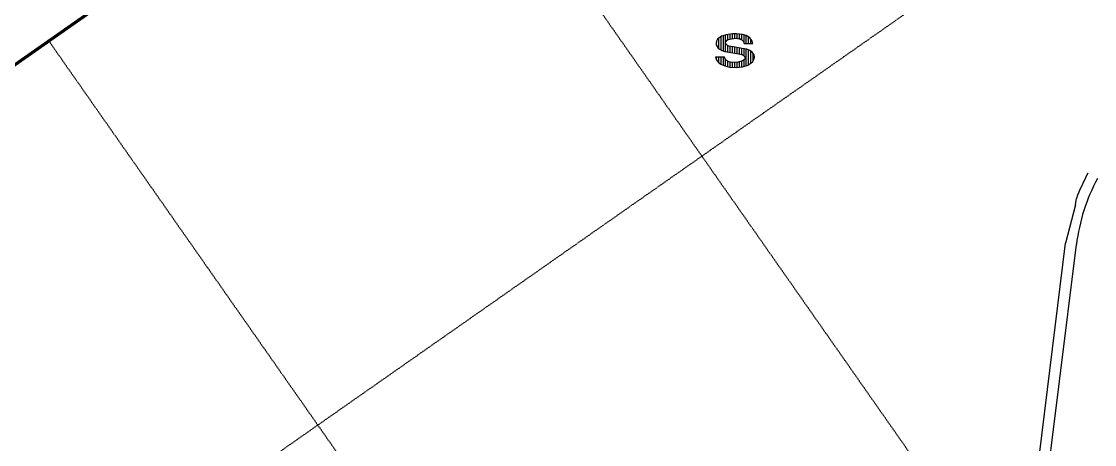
# Model space of a CAD drawing. Header units: millimetres. Extents: x 152904052 to 153933663, y 538271515 to 539240469.
# Drawn here: x 153576620 to 153610949, y 539162471 to 539176006 of the extents above; entities that cross this region are included whole.
import ezdxf

# ---------------------------------------------------------------- set-up
doc = ezdxf.new("R2010")
doc.units = ezdxf.units.MM
doc.linetypes.add('HIDDEN', pattern=[5.08, 2.54, -2.54])
doc.layers.add('BORD', color=7, linetype='Continuous')

msp = doc.modelspace()

# ---------------------------------------------------------------- linework, layer by layer
at = {"layer": 'BORD', "color": 8, "linetype": 'HIDDEN', "ltscale": 5}
for p, q in [((153589782.8, 539183984), (153641404.7, 539110260.3)), ((153487800.9, 539094263.9), (153610673.7, 539180300.3)), ((153577495.5, 539175380.3), (153629117.4, 539101656.6))]:
    msp.add_line(p, q, dxfattribs=at)
at = {"layer": 'BORD', "linetype": 'Continuous', "lineweight": -3}
for p, q in [((153598858.6, 539175375.4), (153598844.2, 539175285.7)), ((153598853.9, 539175252.6), (153598853.9, 539175346.2)), ((153598890.5, 539175436.2), (153598858.6, 539175375.4)), ((153599017.8, 539175531.6), (153598890.5, 539175436.2)), ((153598927.4, 539175139.5), (153598927.4, 539175463.8)), ((153599000.9, 539175094), (153599000.9, 539175518.9)), ((153599159.6, 539175580.8), (153599017.8, 539175531.6)), ((153599074.4, 539175059.2), (153599074.4, 539175551.2)), ((153599145.1, 539175349.4), (153599153.8, 539175355.2)), ((153599156.7, 539175291.5), (153599145.1, 539175349.4)), ((153599147.8, 539175351.2), (153599147.8, 539175576.7)), ((153599147.8, 539175038), (153599147.8, 539175335.9)), ((153599153.8, 539175355.2), (153599194.3, 539175404.3)), ((153599365.1, 539175612.6), (153599159.6, 539175580.8)), ((153599194.3, 539175404.3), (153599234.9, 539175433.3)), ((153599221.3, 539175423.6), (153599221.3, 539175590.3)), ((153599234.9, 539175433.3), (153599333.3, 539175453.5)), ((153599294.8, 539175445.6), (153599294.8, 539175601.7)), ((153599333.3, 539175453.5), (153599480.9, 539175468)), ((153599492.4, 539175615.5), (153599365.1, 539175612.6)), ((153599368.3, 539175456.9), (153599368.3, 539175612.7)), ((153599441.8, 539175464.1), (153599441.8, 539175614.4)), ((153599480.9, 539175468), (153599642.9, 539175441.9)), ((153599683.4, 539175592.4), (153599492.4, 539175615.5)), ((153599515.2, 539175462.5), (153599515.2, 539175612.7)), ((153599588.7, 539175450.7), (153599588.7, 539175603.8)), ((153599642.9, 539175441.9), (153599602.4, 539175436.2)), ((153599602.4, 539175436.2), (153599663.2, 539175413)), ((153599662.2, 539175413.4), (153599662.2, 539175594.9)), ((153599663.2, 539175413), (153599718.2, 539175363.8)), ((153599802.1, 539175551.9), (153599683.4, 539175592.4)), ((153599718.2, 539175363.8), (153599744.2, 539175297.3)), ((153599735.7, 539175319.1), (153599735.7, 539175574.5)), ((153599744.2, 539175297.3), (153600013.4, 539175297.3)), ((153599920.7, 539175479.6), (153599802.1, 539175551.9)), ((153599809.1, 539175297.3), (153599809.1, 539175547.6)), ((153599882.6, 539175297.3), (153599882.6, 539175502.8)), ((153599990.2, 539175395.7), (153599920.7, 539175479.6)), ((153599956.1, 539175297.3), (153599956.1, 539175436.9)), ((153600013.4, 539175297.3), (153599990.2, 539175395.7)), ((153598844.2, 539175285.7), (153598858.6, 539175236.6)), ((153598858.6, 539175236.6), (153598910.7, 539175149.8)), ((153598910.7, 539175149.8), (153599032.3, 539175074.6)), ((153599032.3, 539175074.6), (153599119.1, 539175042.8)), ((153599119.1, 539175042.8), (153599310.1, 539175011)), ((153599177, 539175259.7), (153599156.7, 539175291.5)), ((153599243.5, 539175216.3), (153599177, 539175259.7)), ((153599221.3, 539175025.7), (153599221.3, 539175230.8)), ((153599399.8, 539175193.2), (153599243.5, 539175216.3)), ((153599294.8, 539175013.5), (153599294.8, 539175208.7)), ((153599310.1, 539175011), (153599506.9, 539174979.1)), ((153599368.3, 539175001.5), (153599368.3, 539175197.9)), ((153599680.5, 539175144), (153599399.8, 539175193.2)), ((153599441.8, 539174989.7), (153599441.8, 539175185.8)), ((153599506.9, 539174979.1), (153599671.9, 539174953.1)), ((153599515.2, 539174977.8), (153599515.2, 539175173)), ((153599588.7, 539174966.2), (153599588.7, 539175160.1)), ((153599662.2, 539174954.6), (153599662.2, 539175147.2)), ((153599671.9, 539174953.1), (153599744.2, 539174909.7)), ((153599825.2, 539175115.1), (153599680.5, 539175144)), ((153599735.7, 539174914.8), (153599735.7, 539175133)), ((153599809.1, 539174596), (153599809.1, 539175118.3)), ((153599917.9, 539175080.4), (153599825.2, 539175115.1)), ((153599882.6, 539174628.4), (153599882.6, 539175093.6)), ((153599996, 539175028.3), (153599917.9, 539175080.4)), ((153599956.1, 539174670.4), (153599956.1, 539175054.9)), ((153600059.7, 539174941.5), (153599996, 539175028.3)), ((153600029.6, 539174751.7), (153600029.6, 539174982.5)), ((153599110.4, 539174860.5), (153598823.9, 539174863.4)), ((153598823.9, 539174863.4), (153598838.4, 539174817.1)), ((153598838.4, 539174817.1), (153598873.1, 539174750.6)), ((153598853.9, 539174787.4), (153598853.9, 539174863.1)), ((153598873.1, 539174750.6), (153598925.2, 539174684.1)), ((153598925.2, 539174684.1), (153598991.8, 539174640.7)), ((153598927.4, 539174681.3), (153598927.4, 539174862.4)), ((153598991.8, 539174640.7), (153599124.9, 539174582.8)), ((153599000.9, 539174636.7), (153599000.9, 539174861.6)), ((153599074.4, 539174604.8), (153599074.4, 539174860.9)), ((153599127.8, 539174814.3), (153599110.4, 539174860.5)), ((153599142.3, 539174785.3), (153599127.8, 539174814.3)), ((153599145.1, 539174773.8), (153599142.3, 539174785.3)), ((153599243.5, 539174718.8), (153599145.1, 539174773.8)), ((153599147.8, 539174577.6), (153599147.8, 539174772.3)), ((153599221.3, 539174560.6), (153599221.3, 539174731.2)), ((153599379.6, 539174692.8), (153599243.5, 539174718.8)), ((153599294.8, 539174547.1), (153599294.8, 539174709)), ((153599368.3, 539174543.1), (153599368.3, 539174694.9)), ((153599553.2, 539174704.3), (153599379.6, 539174692.8)), ((153599441.8, 539174539.2), (153599441.8, 539174696.9)), ((153599515.2, 539174538.8), (153599515.2, 539174701.8)), ((153599683.4, 539174741.9), (153599553.2, 539174704.3)), ((153599588.7, 539174545.2), (153599588.7, 539174714.6)), ((153599662.2, 539174551.6), (153599662.2, 539174735.8)), ((153599744.2, 539174779.5), (153599683.4, 539174741.9)), ((153599689.2, 539174553.9), (153599854.2, 539174611.8)), ((153599735.7, 539174570.2), (153599735.7, 539174774.3)), ((153599744.2, 539174909.7), (153599764.5, 539174866.3)), ((153599761.6, 539174802.7), (153599744.2, 539174779.5)), ((153599764.5, 539174866.3), (153599761.6, 539174802.7)), ((153599854.2, 539174611.8), (153599958.4, 539174672.5)), ((153599958.4, 539174672.5), (153600016.2, 539174727.5)), ((153600016.2, 539174727.5), (153600048.1, 539174785.3)), ((153600048.1, 539174785.3), (153600068.3, 539174860.5)), ((153600068.3, 539174860.5), (153600059.7, 539174941.5)), ((153599124.9, 539174582.8), (153599275.4, 539174548.1)), ((153599275.4, 539174548.1), (153599489.5, 539174536.6)), ((153599489.5, 539174536.6), (153599689.2, 539174553.9))]:
    msp.add_line(p, q, dxfattribs=at)
at = {"layer": 'BORD', "const_width": 100}
msp.add_lwpolyline([(153479197.2, 539106551.1), (153602070.1, 539192587.6), (153653691.9, 539118863.9), (153530819.1, 539032827.5)], close=True, dxfattribs=at)
at = {"layer": 'BORD', "color": 137, "ltscale": 20, "flags": 128}
for points in [[(153611046.2, 539170986.7, 0.0935295), (153610368.7, 539168867.1)], [(153610738.3, 539171153.2, 0.0352401), (153610369.4, 539170338.9)], [(153610022.2, 539168916.9, 0.0002757), (153610021.3, 539168910)]]:
    msp.add_lwpolyline(points, format="xyb", dxfattribs=at)
for points in [[(153610343.9, 539170143), (153610369.4, 539170338.9)], [(153610343.9, 539170143), (153610022.2, 539168917)], [(153608940.3, 539160155.3), (153610021.3, 539168910)], [(153609289.1, 539160124), (153610368.7, 539168867.1)]]:
    msp.add_lwpolyline(points, dxfattribs=at)

doc.saveas('drawing.dxf')
